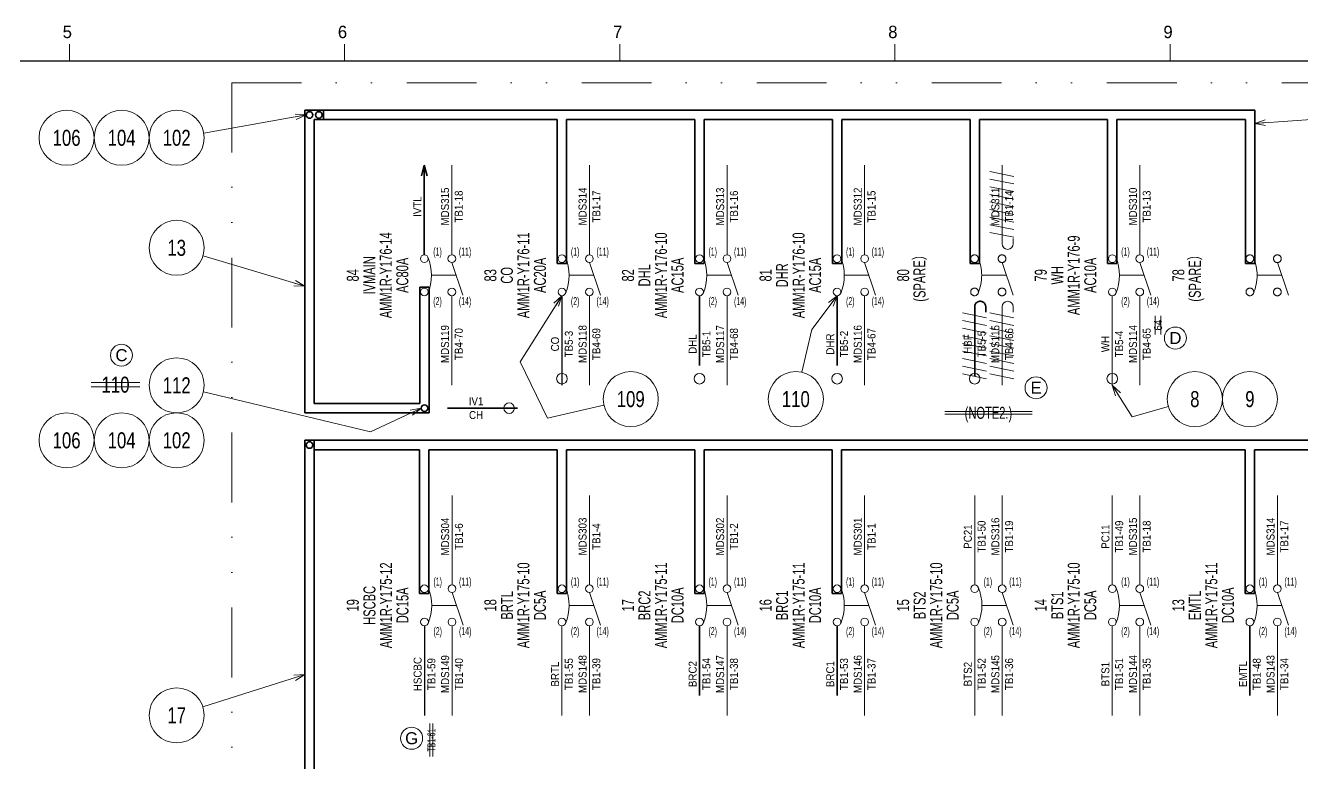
# Model space of a CAD drawing. Header units: millimetres. Extents: x 10 to 832, y 7 to 590.
# Drawn here: x 277.5 to 509.6, y 456.2 to 590.4 of the extents above; entities that cross this region are included whole.
import ezdxf
from ezdxf.enums import TextEntityAlignment as Align

# ---------------------------------------------------------------- set-up
doc = ezdxf.new("R2010")
doc.units = ezdxf.units.MM
for name, pattern in [('DASHDOT', [25.3, 12.7, -6.3, 0, -6.3]), ('DASHED', [19, 12.7, -6.3]), ('DIVIDE', [31.6, 12.7, -6.3, 0, -6.3, 0, -6.3])]:
    doc.linetypes.add(name, pattern=pattern)
for name, color, linetype in [('GR1_02', 7, 'Continuous'), ('GR1_03', 7, 'Continuous'), ('GR1_04', 7, 'Continuous'), ('GR1_05', 7, 'Continuous'), ('GR1_13', 7, 'Continuous'), ('GR1_15', 7, 'Continuous'), ('図面枠B6M', 7, 'Continuous')]:
    doc.layers.add(name, color=color, linetype=linetype)
doc.styles.add('HG丸ｺﾞｼｯｸM-PRO', font='')
doc.styles.get('HG丸ｺﾞｼｯｸM-PRO').set_extended_font_data('HG丸ｺﾞｼｯｸM-PRO')

# ---------------------------------------------------------------- blocks, each defined once
blk = doc.blocks.new('BLKF023')
at = {"layer": '図面枠B6M', "color": 4, "linetype": 'Continuous', "lineweight": 13}
for p, q in [((285.5, 587), (285.5, 584)), ((335.5, 587), (335.5, 584)), ((385.5, 587), (385.5, 584)), ((435.5, 587), (435.5, 584)), ((485.5, 587), (485.5, 584))]:
    blk.add_line(p, q, dxfattribs=at)
at = {"layer": '図面枠B6M', "color": 2, "linetype": 'Continuous', "lineweight": 25}
blk.add_line((35.5, 584), (831.5, 584), dxfattribs=at)
at = {"layer": '図面枠B6M', "color": 4, "linetype": 'Continuous', "lineweight": 13, "style": 'HG丸ｺﾞｼｯｸM-PRO', "width": 1.003994}
for s, p in [('5', (284.29, 587.45)), ('6', (334.29, 587.45)), ('7', (384.29, 587.45)), ('8', (434.29, 587.45)), ('9', (484.29, 587.45))]:
    blk.add_text(s, height=2.25, dxfattribs=at).set_placement(p, align=Align.BOTTOM_LEFT)
blk = doc.blocks.new('BLKF025')
at = {"layer": 'GR1_02', "color": 4, "linetype": 'DIVIDE', "lineweight": 13}
for p, q in [((507, 541.41), (505, 547.32)), ((501.31, 545), (505.82, 545))]:
    blk.add_line(p, q, dxfattribs=at)
for centre in [(500, 548.02), (505, 548.02), (500, 541.98), (505, 541.98)]:
    blk.add_circle(centre, 0.701, dxfattribs=at)
blk.add_arc((492.81, 545), 8.5, 337.237, 22.763, dxfattribs=at)
blk = doc.blocks.new('BLKF026')
at = {"layer": 'GR1_03', "color": 3, "linetype": 'Continuous', "lineweight": 35}
for p, q in [((328.3, 515), (328.3, 389.34)), ((328.3, 515), (330, 515)), ((330, 515), (330, 333.3)), ((321.22, 388.34), (322.22, 389.34)), ((321.22, 388.34), (321.22, 381.66)), ((328.3, 389.34), (322.22, 389.34)), ((321.22, 381.66), (322.22, 380.66)), ((322.22, 380.66), (328.3, 380.66)), ((328.3, 380.66), (328.3, 333.3)), ((328.3, 333.3), (330, 333.3))]:
    blk.add_line(p, q, dxfattribs=at)
for centre, radius in [((329.15, 514.15), 0.6), ((329.15, 454.15), 0.6), ((329.15, 394.15), 0.6), ((324.76, 385), 1.24), ((329.15, 334.15), 0.6)]:
    blk.add_circle(centre, radius, dxfattribs=at)
blk = doc.blocks.new('FXTIP_ARROW_S')
at = {"color": 0, "linetype": 'Continuous', "lineweight": -2}
for q in [(-1, 0), (-0.97, 0.26), (-0.97, -0.26)]:
    blk.add_line((0, 0), q, dxfattribs=at)
blk = doc.blocks.new('BLKF216')
at = {"layer": 'GR1_03', "color": 3, "linetype": 'Continuous', "lineweight": 35}
for p, q in [((328.3, 520), (328.3, 575)), ((328.3, 575), (331.7, 575)), ((330, 521.7), (330, 573.3)), ((349.17, 521.7), (349.17, 542.83)), ((349.17, 542.83), (350.87, 542.83)), ((350.87, 520), (350.87, 542.83)), ((350.87, 520), (328.3, 520)), ((349.17, 521.7), (330, 521.7))]:
    blk.add_line(p, q, dxfattribs=at)
blk = doc.blocks.new('BLKF215')
at = {"layer": 'GR1_03', "color": 3, "linetype": 'Continuous', "lineweight": 35}
for q in [(330, 573.3), (331.7, 575)]:
    blk.add_line((331.7, 573.3), q, dxfattribs=at)
for centre in [(329.15, 574.15), (330.85, 574.15)]:
    blk.add_circle(centre, 0.6, dxfattribs=at)
blk.add_blockref('BLKF216', (0, 0), dxfattribs=at)
blk = doc.blocks.new('BLKF220')
at = {"layer": 'GR1_03', "color": 3, "linetype": 'Continuous', "lineweight": 35}
for p, q in [((800.88, 515), (330, 515)), ((330, 515), (330, 513.3)), ((349.12, 513.3), (330, 513.3)), ((349.12, 513.3), (349.12, 487.17)), ((374.12, 513.3), (350.82, 513.3)), ((350.82, 513.3), (350.82, 487.17)), ((374.12, 513.3), (374.12, 487.17)), ((375.82, 513.3), (375.82, 487.17)), ((399.12, 513.3), (375.82, 513.3)), ((399.12, 487.17), (399.12, 513.3)), ((424.12, 513.3), (400.82, 513.3)), ((400.82, 487.17), (400.82, 513.3)), ((424.12, 513.3), (424.12, 487.17)), ((425.82, 513.3), (425.82, 487.17)), ((499.13, 513.3), (425.82, 513.3)), ((499.13, 513.3), (499.13, 487.17)), ((500.83, 513.3), (500.83, 487.17)), ((524.13, 513.3), (500.83, 513.3)), ((349.12, 487.17), (350.82, 487.17)), ((374.12, 487.17), (375.82, 487.17)), ((399.12, 487.17), (400.82, 487.17)), ((399.18, 487.17), (400.88, 487.17)), ((424.12, 487.17), (425.82, 487.17)), ((499.13, 487.17), (500.83, 487.17))]:
    blk.add_line(p, q, dxfattribs=at)
blk = doc.blocks.new('BLKF229')
at = {"layer": 'GR1_03', "color": 3, "linetype": 'Continuous', "lineweight": 35}
for p, q in [((500.88, 575), (331.7, 575)), ((331.7, 575), (331.7, 573.3)), ((374.15, 573.3), (331.7, 573.3)), ((374.15, 547.17), (374.15, 573.3)), ((399.15, 573.3), (375.85, 573.3)), ((375.85, 547.17), (375.85, 573.3)), ((399.15, 573.3), (399.15, 547.17)), ((400.85, 573.3), (400.85, 547.17)), ((424.15, 573.3), (400.85, 573.3)), ((424.15, 573.3), (424.15, 547.17)), ((425.85, 573.3), (425.85, 547.17)), ((449.15, 573.3), (425.85, 573.3)), ((449.15, 573.3), (449.15, 547.17)), ((450.85, 573.3), (450.85, 547.17)), ((474.15, 573.3), (450.85, 573.3)), ((474.15, 573.3), (474.15, 547.17)), ((499.18, 573.3), (475.85, 573.3)), ((475.85, 573.3), (475.85, 547.17)), ((499.18, 573.3), (499.18, 547.17)), ((500.88, 575), (500.88, 547.17)), ((374.15, 547.17), (375.85, 547.17)), ((374.21, 547.17), (375.91, 547.17)), ((399.15, 547.17), (400.85, 547.17)), ((424.15, 547.17), (425.85, 547.17)), ((449.15, 547.17), (450.85, 547.17)), ((474.15, 547.17), (475.85, 547.17)), ((499.18, 547.17), (500.88, 547.17))]:
    blk.add_line(p, q, dxfattribs=at)
blk = doc.blocks.new('BLKF230')
at = {"layer": 'GR1_02', "color": 4, "linetype": 'Continuous', "lineweight": 13}
blk.add_line((357, 541.41), (355, 547.32), dxfattribs=at)
at = {"layer": 'GR1_02', "color": 4, "linetype": 'DASHDOT', "lineweight": 13}
blk.add_line((351.31, 545), (355.82, 545), dxfattribs=at)
at = {"layer": 'GR1_02', "color": 4, "linetype": 'Continuous', "lineweight": 13}
for centre in [(350, 548.02), (355, 548.02), (350, 541.98), (355, 541.98)]:
    blk.add_circle(centre, 0.701, dxfattribs=at)
blk.add_arc((342.81, 545), 8.5, 337.237, 22.763, dxfattribs=at)
at = {"layer": 'GR1_02', "color": 4, "linetype": 'Continuous', "lineweight": 13, "style": 'HG丸ｺﾞｼｯｸM-PRO'}
for s, width, p in [('(1)', 0.521222, (352.4, 549.32)), ('(11)', 0.521214, (357.4, 549.32)), ('(2)', 0.521222, (352.4, 540.31)), ('(14)', 0.521214, (357.4, 540.31))]:
    blk.add_text(s, height=1.455, dxfattribs=dict(at, width=width)).set_placement(p, align=Align.MIDDLE_CENTER)
blk = doc.blocks.new('BLKF231')
at = {"layer": 'GR1_02', "color": 4, "linetype": 'Continuous', "lineweight": 13}
blk.add_line((382, 541.41), (380, 547.32), dxfattribs=at)
at = {"layer": 'GR1_02', "color": 4, "linetype": 'DASHDOT', "lineweight": 13}
blk.add_line((376.31, 545), (380.82, 545), dxfattribs=at)
at = {"layer": 'GR1_02', "color": 4, "linetype": 'Continuous', "lineweight": 13}
for centre in [(375, 548.02), (380, 548.02), (375, 541.98), (380, 541.98)]:
    blk.add_circle(centre, 0.701, dxfattribs=at)
blk.add_arc((367.81, 545), 8.5, 337.237, 22.763, dxfattribs=at)
at = {"layer": 'GR1_02', "color": 4, "linetype": 'Continuous', "lineweight": 13, "style": 'HG丸ｺﾞｼｯｸM-PRO'}
for s, width, p in [('(1)', 0.521222, (377.4, 549.32)), ('(11)', 0.521214, (382.4, 549.32)), ('(2)', 0.521222, (377.4, 540.31)), ('(14)', 0.521214, (382.4, 540.31))]:
    blk.add_text(s, height=1.455, dxfattribs=dict(at, width=width)).set_placement(p, align=Align.MIDDLE_CENTER)
blk = doc.blocks.new('BLKF232')
at = {"layer": 'GR1_02', "color": 4, "linetype": 'Continuous', "lineweight": 13}
blk.add_line((407, 541.41), (405, 547.32), dxfattribs=at)
at = {"layer": 'GR1_02', "color": 4, "linetype": 'DASHDOT', "lineweight": 13}
blk.add_line((401.31, 545), (405.82, 545), dxfattribs=at)
at = {"layer": 'GR1_02', "color": 4, "linetype": 'Continuous', "lineweight": 13}
for centre in [(400, 548.02), (405, 548.02), (400, 541.98), (405, 541.98)]:
    blk.add_circle(centre, 0.701, dxfattribs=at)
blk.add_arc((392.81, 545), 8.5, 337.237, 22.763, dxfattribs=at)
at = {"layer": 'GR1_02', "color": 4, "linetype": 'Continuous', "lineweight": 13, "style": 'HG丸ｺﾞｼｯｸM-PRO'}
for s, width, p in [('(1)', 0.521222, (402.4, 549.32)), ('(11)', 0.521214, (407.4, 549.32)), ('(2)', 0.521222, (402.4, 540.31)), ('(14)', 0.521214, (407.4, 540.31))]:
    blk.add_text(s, height=1.455, dxfattribs=dict(at, width=width)).set_placement(p, align=Align.MIDDLE_CENTER)
blk = doc.blocks.new('BLKF233')
at = {"layer": 'GR1_02', "color": 4, "linetype": 'Continuous', "lineweight": 13}
blk.add_line((432, 541.41), (430, 547.32), dxfattribs=at)
at = {"layer": 'GR1_02', "color": 4, "linetype": 'DASHDOT', "lineweight": 13}
blk.add_line((426.31, 545), (430.82, 545), dxfattribs=at)
at = {"layer": 'GR1_02', "color": 4, "linetype": 'Continuous', "lineweight": 13}
for centre in [(425, 548.02), (430, 548.02), (425, 541.98), (430, 541.98)]:
    blk.add_circle(centre, 0.701, dxfattribs=at)
blk.add_arc((417.81, 545), 8.5, 337.237, 22.763, dxfattribs=at)
at = {"layer": 'GR1_02', "color": 4, "linetype": 'Continuous', "lineweight": 13, "style": 'HG丸ｺﾞｼｯｸM-PRO'}
for s, width, p in [('(1)', 0.521222, (427.4, 549.32)), ('(11)', 0.521214, (432.4, 549.32)), ('(2)', 0.521222, (427.4, 540.31)), ('(14)', 0.521214, (432.4, 540.31))]:
    blk.add_text(s, height=1.455, dxfattribs=dict(at, width=width)).set_placement(p, align=Align.MIDDLE_CENTER)
blk = doc.blocks.new('BLKF234')
at = {"layer": 'GR1_02', "color": 4, "linetype": 'Continuous', "lineweight": 13}
blk.add_line((482, 541.41), (480, 547.32), dxfattribs=at)
at = {"layer": 'GR1_02', "color": 4, "linetype": 'DASHDOT', "lineweight": 13}
blk.add_line((476.31, 545), (480.82, 545), dxfattribs=at)
at = {"layer": 'GR1_02', "color": 4, "linetype": 'Continuous', "lineweight": 13}
for centre in [(475, 548.02), (480, 548.02), (475, 541.98), (480, 541.98)]:
    blk.add_circle(centre, 0.701, dxfattribs=at)
blk.add_arc((467.81, 545), 8.5, 337.237, 22.763, dxfattribs=at)
at = {"layer": 'GR1_02', "color": 4, "linetype": 'Continuous', "lineweight": 13, "style": 'HG丸ｺﾞｼｯｸM-PRO'}
for s, width, p in [('(1)', 0.521222, (477.4, 549.32)), ('(11)', 0.521214, (482.4, 549.32)), ('(2)', 0.521222, (477.4, 540.31)), ('(14)', 0.521214, (482.4, 540.31))]:
    blk.add_text(s, height=1.455, dxfattribs=dict(at, width=width)).set_placement(p, align=Align.MIDDLE_CENTER)
blk = doc.blocks.new('BLKF247')
at = {"layer": 'GR1_02', "color": 4, "linetype": 'Continuous', "lineweight": 13}
blk.add_line((507, 481.41), (505, 487.32), dxfattribs=at)
at = {"layer": 'GR1_02', "color": 4, "linetype": 'DASHDOT', "lineweight": 13}
blk.add_line((501.31, 485), (505.82, 485), dxfattribs=at)
at = {"layer": 'GR1_02', "color": 4, "linetype": 'Continuous', "lineweight": 13}
for centre in [(500, 488.02), (505, 488.02), (500, 481.98), (505, 481.98)]:
    blk.add_circle(centre, 0.701, dxfattribs=at)
blk.add_arc((492.81, 485), 8.5, 337.237, 22.763, dxfattribs=at)
at = {"layer": 'GR1_02', "color": 4, "linetype": 'Continuous', "lineweight": 13, "style": 'HG丸ｺﾞｼｯｸM-PRO'}
for s, width, p in [('(1)', 0.521222, (502.4, 489.32)), ('(11)', 0.521214, (507.4, 489.32)), ('(2)', 0.521222, (502.4, 480.31)), ('(14)', 0.521214, (507.4, 480.31))]:
    blk.add_text(s, height=1.455, dxfattribs=dict(at, width=width)).set_placement(p, align=Align.MIDDLE_CENTER)
blk = doc.blocks.new('BLKF248')
at = {"layer": 'GR1_02', "color": 4, "linetype": 'Continuous', "lineweight": 13}
blk.add_line((482, 481.41), (480, 487.32), dxfattribs=at)
at = {"layer": 'GR1_02', "color": 4, "linetype": 'DASHDOT', "lineweight": 13}
blk.add_line((476.31, 485), (480.82, 485), dxfattribs=at)
at = {"layer": 'GR1_02', "color": 4, "linetype": 'Continuous', "lineweight": 13}
for centre in [(475, 488.02), (480, 488.02), (475, 481.98), (480, 481.98)]:
    blk.add_circle(centre, 0.701, dxfattribs=at)
blk.add_arc((467.81, 485), 8.5, 337.237, 22.763, dxfattribs=at)
at = {"layer": 'GR1_02', "color": 4, "linetype": 'Continuous', "lineweight": 13, "style": 'HG丸ｺﾞｼｯｸM-PRO'}
for s, width, p in [('(1)', 0.521222, (477.4, 489.32)), ('(11)', 0.521214, (482.4, 489.32)), ('(2)', 0.521222, (477.4, 480.31)), ('(14)', 0.521214, (482.4, 480.31))]:
    blk.add_text(s, height=1.455, dxfattribs=dict(at, width=width)).set_placement(p, align=Align.MIDDLE_CENTER)
blk = doc.blocks.new('BLKF249')
at = {"layer": 'GR1_02', "color": 4, "linetype": 'Continuous', "lineweight": 13}
blk.add_line((457, 481.41), (455, 487.32), dxfattribs=at)
at = {"layer": 'GR1_02', "color": 4, "linetype": 'DASHDOT', "lineweight": 13}
blk.add_line((451.31, 485), (455.82, 485), dxfattribs=at)
at = {"layer": 'GR1_02', "color": 4, "linetype": 'Continuous', "lineweight": 13}
for centre in [(450, 488.02), (455, 488.02), (450, 481.98), (455, 481.98)]:
    blk.add_circle(centre, 0.701, dxfattribs=at)
blk.add_arc((442.81, 485), 8.5, 337.237, 22.763, dxfattribs=at)
at = {"layer": 'GR1_02', "color": 4, "linetype": 'Continuous', "lineweight": 13, "style": 'HG丸ｺﾞｼｯｸM-PRO'}
for s, width, p in [('(1)', 0.521222, (452.4, 489.32)), ('(11)', 0.521214, (457.4, 489.32)), ('(2)', 0.521222, (452.4, 480.31)), ('(14)', 0.521214, (457.4, 480.31))]:
    blk.add_text(s, height=1.455, dxfattribs=dict(at, width=width)).set_placement(p, align=Align.MIDDLE_CENTER)
blk = doc.blocks.new('BLKF250')
at = {"layer": 'GR1_02', "color": 4, "linetype": 'Continuous', "lineweight": 13}
blk.add_line((432, 481.41), (430, 487.32), dxfattribs=at)
at = {"layer": 'GR1_02', "color": 4, "linetype": 'DASHDOT', "lineweight": 13}
blk.add_line((426.31, 485), (430.82, 485), dxfattribs=at)
at = {"layer": 'GR1_02', "color": 4, "linetype": 'Continuous', "lineweight": 13}
for centre in [(425, 488.02), (430, 488.02), (425, 481.98), (430, 481.98)]:
    blk.add_circle(centre, 0.701, dxfattribs=at)
blk.add_arc((417.81, 485), 8.5, 337.237, 22.763, dxfattribs=at)
at = {"layer": 'GR1_02', "color": 4, "linetype": 'Continuous', "lineweight": 13, "style": 'HG丸ｺﾞｼｯｸM-PRO'}
for s, width, p in [('(1)', 0.521222, (427.4, 489.32)), ('(11)', 0.521214, (432.4, 489.32)), ('(2)', 0.521222, (427.4, 480.31)), ('(14)', 0.521214, (432.4, 480.31))]:
    blk.add_text(s, height=1.455, dxfattribs=dict(at, width=width)).set_placement(p, align=Align.MIDDLE_CENTER)
blk = doc.blocks.new('BLKF251')
at = {"layer": 'GR1_02', "color": 4, "linetype": 'Continuous', "lineweight": 13}
blk.add_line((407, 481.41), (405, 487.32), dxfattribs=at)
at = {"layer": 'GR1_02', "color": 4, "linetype": 'DASHDOT', "lineweight": 13}
blk.add_line((401.31, 485), (405.82, 485), dxfattribs=at)
at = {"layer": 'GR1_02', "color": 4, "linetype": 'Continuous', "lineweight": 13}
for centre in [(400, 488.02), (405, 488.02), (400, 481.98), (405, 481.98)]:
    blk.add_circle(centre, 0.701, dxfattribs=at)
blk.add_arc((392.81, 485), 8.5, 337.237, 22.763, dxfattribs=at)
at = {"layer": 'GR1_02', "color": 4, "linetype": 'Continuous', "lineweight": 13, "style": 'HG丸ｺﾞｼｯｸM-PRO'}
for s, width, p in [('(1)', 0.521222, (402.4, 489.32)), ('(11)', 0.521214, (407.4, 489.32)), ('(2)', 0.521222, (402.4, 480.31)), ('(14)', 0.521214, (407.4, 480.31))]:
    blk.add_text(s, height=1.455, dxfattribs=dict(at, width=width)).set_placement(p, align=Align.MIDDLE_CENTER)
blk = doc.blocks.new('BLKF252')
at = {"layer": 'GR1_02', "color": 4, "linetype": 'Continuous', "lineweight": 13}
blk.add_line((382, 481.41), (380, 487.32), dxfattribs=at)
at = {"layer": 'GR1_02', "color": 4, "linetype": 'DASHDOT', "lineweight": 13}
blk.add_line((376.31, 485), (380.82, 485), dxfattribs=at)
at = {"layer": 'GR1_02', "color": 4, "linetype": 'Continuous', "lineweight": 13}
for centre in [(375, 488.02), (380, 488.02), (375, 481.98), (380, 481.98)]:
    blk.add_circle(centre, 0.701, dxfattribs=at)
blk.add_arc((367.81, 485), 8.5, 337.237, 22.763, dxfattribs=at)
at = {"layer": 'GR1_02', "color": 4, "linetype": 'Continuous', "lineweight": 13, "style": 'HG丸ｺﾞｼｯｸM-PRO'}
for s, width, p in [('(1)', 0.521222, (377.4, 489.32)), ('(11)', 0.521214, (382.4, 489.32)), ('(2)', 0.521222, (377.4, 480.31)), ('(14)', 0.521214, (382.4, 480.31))]:
    blk.add_text(s, height=1.455, dxfattribs=dict(at, width=width)).set_placement(p, align=Align.MIDDLE_CENTER)
blk = doc.blocks.new('BLKF298')
at = {"layer": 'GR1_02', "color": 4, "linetype": 'Continuous', "lineweight": 13}
blk.add_line((357.03, 481.41), (355.03, 487.32), dxfattribs=at)
at = {"layer": 'GR1_02', "color": 4, "linetype": 'DASHDOT', "lineweight": 13}
blk.add_line((351.34, 485), (355.85, 485), dxfattribs=at)
at = {"layer": 'GR1_02', "color": 4, "linetype": 'Continuous', "lineweight": 13}
for centre in [(350.03, 488.02), (355.03, 488.02), (350.03, 481.98), (355.03, 481.98)]:
    blk.add_circle(centre, 0.701, dxfattribs=at)
blk.add_arc((342.84, 485), 8.5, 337.237, 22.763, dxfattribs=at)
at = {"layer": 'GR1_02', "color": 4, "linetype": 'Continuous', "lineweight": 13, "style": 'HG丸ｺﾞｼｯｸM-PRO'}
for s, width, p in [('(1)', 0.521222, (352.43, 489.32)), ('(11)', 0.521214, (357.43, 489.32)), ('(2)', 0.521222, (352.43, 480.31)), ('(14)', 0.521214, (357.43, 480.31))]:
    blk.add_text(s, height=1.455, dxfattribs=dict(at, width=width)).set_placement(p, align=Align.MIDDLE_CENTER)
blk = doc.blocks.new('BLKF302')
at = {"layer": 'GR1_02', "color": 4, "linetype": 'DIVIDE', "lineweight": 13}
for p, q in [((456.97, 541.41), (454.97, 547.32)), ((451.27, 545), (455.78, 545))]:
    blk.add_line(p, q, dxfattribs=at)
for centre in [(449.97, 548.02), (454.97, 548.02), (449.97, 541.98), (454.97, 541.98)]:
    blk.add_circle(centre, 0.701, dxfattribs=at)
blk.add_arc((442.77, 545), 8.5, 337.237, 22.763, dxfattribs=at)
blk = doc.blocks.new('BLKF355')
at = {"layer": 'GR1_13', "color": 4, "linetype": 'DIVIDE', "lineweight": 13}
for q in [(525, 580), (315, 278)]:
    blk.add_line((315, 580), q, dxfattribs=at)
blk = doc.blocks.new('BLKF361')
at = {"layer": 'GR1_05', "color": 4, "linetype": 'Continuous', "lineweight": 13}
blk.add_circle((294.97, 530.48), 2, dxfattribs=at)
at = {"layer": 'GR1_05', "color": 4, "linetype": 'Continuous', "lineweight": 13, "style": 'HG丸ｺﾞｼｯｸM-PRO', "width": 1.042931}
blk.add_text('C', height=2.18, dxfattribs=at).set_placement((294.97, 530.48), align=Align.MIDDLE_CENTER)
blk = doc.blocks.new('BLKF388')
at = {"layer": 'GR1_05', "color": 4, "linetype": 'Continuous', "lineweight": 13}
for p, q in [((457.12, 562.99), (452.78, 563.87)), ((457.12, 561.61), (452.78, 562.49)), ((457.12, 560.22), (452.78, 561.11)), ((457.12, 558.84), (452.78, 559.72)), ((457.12, 557.45), (452.78, 558.34)), ((457.12, 556.07), (452.78, 556.95)), ((457.12, 554.69), (452.78, 555.57)), ((457.12, 553.3), (452.78, 554.19)), ((457.12, 551.92), (452.78, 552.8))]:
    blk.add_line(p, q, dxfattribs=at)
blk = doc.blocks.new('BLKF389')
at = {"layer": 'GR1_05', "color": 4, "linetype": 'Continuous', "lineweight": 13}
for p, q in [((457.12, 537.27), (452.78, 538.15)), ((457.12, 535.89), (452.78, 536.77)), ((457.12, 534.5), (452.78, 535.39)), ((457.12, 533.12), (452.78, 534)), ((457.12, 531.74), (452.78, 532.62)), ((457.12, 530.35), (452.78, 531.23)), ((457.12, 528.97), (452.78, 529.85)), ((457.12, 527.58), (452.78, 528.47)), ((457.12, 526.2), (452.78, 527.08))]:
    blk.add_line(p, q, dxfattribs=at)
blk = doc.blocks.new('BLKF390')
at = {"layer": 'GR1_05', "color": 4, "linetype": 'Continuous', "lineweight": 13}
for p, q in [((452.12, 537.27), (447.78, 538.15)), ((452.12, 535.89), (447.78, 536.77)), ((452.12, 534.5), (447.78, 535.39)), ((452.12, 533.12), (447.78, 534)), ((452.12, 531.74), (447.78, 532.62)), ((452.12, 530.35), (447.78, 531.23)), ((452.12, 528.97), (447.78, 529.85)), ((452.12, 527.58), (447.78, 528.47)), ((452.12, 526.2), (447.78, 527.08))]:
    blk.add_line(p, q, dxfattribs=at)
blk = doc.blocks.new('BLKF391')
at = {"layer": 'GR1_05', "color": 4, "linetype": 'Continuous', "lineweight": 13}
blk.add_circle((461.15, 524.55), 2, dxfattribs=at)
at = {"layer": 'GR1_05', "color": 4, "linetype": 'Continuous', "lineweight": 13, "style": 'HG丸ｺﾞｼｯｸM-PRO', "width": 1.04259}
blk.add_text('E', height=2.18, dxfattribs=at).set_placement((461.15, 524.55), align=Align.MIDDLE_CENTER)
blk = doc.blocks.new('BLKF410')
at = {"layer": 'GR1_05', "color": 4, "linetype": 'Continuous', "lineweight": 13}
blk.add_circle((486.47, 533.6), 2, dxfattribs=at)
at = {"layer": 'GR1_05', "color": 4, "linetype": 'Continuous', "lineweight": 13, "style": 'HG丸ｺﾞｼｯｸM-PRO', "width": 1.042833}
blk.add_text('D', height=2.18, dxfattribs=at).set_placement((486.47, 533.6), align=Align.MIDDLE_CENTER)
blk = doc.blocks.new('BLKF426')
at = {"layer": 'GR1_05', "color": 4, "linetype": 'Continuous', "lineweight": 13}
blk.add_circle((347.69, 460.84), 2, dxfattribs=at)
at = {"layer": 'GR1_05', "color": 4, "linetype": 'Continuous', "lineweight": 13, "style": 'HG丸ｺﾞｼｯｸM-PRO', "width": 1.042883}
blk.add_text('G', height=2.18, dxfattribs=at).set_placement((347.69, 460.84), align=Align.MIDDLE_CENTER)

msp = doc.modelspace()

# ---------------------------------------------------------------- linework, layer by layer
at = {"layer": 'GR1_03', "color": 3, "linetype": 'Continuous', "lineweight": 35}
msp.add_line((350, 565), (350, 548.72), dxfattribs=at)
at = {"layer": 'GR1_03', "color": 4, "linetype": 'Continuous', "lineweight": 13}
for p, q in [((355, 565), (355, 548.72)), ((380, 565), (380, 548.72)), ((405, 565), (405, 548.72)), ((430, 565), (430, 548.72)), ((480, 565), (480, 548.72)), ((355, 541.28), (355, 525)), ((380, 541.28), (380, 525)), ((405, 541.28), (405, 525)), ((430, 541.28), (430, 525)), ((475, 541.28), (475, 525)), ((480, 541.28), (480, 525)), ((355.03, 505), (355.03, 488.72)), ((380, 505), (380, 488.72)), ((405, 505), (405, 488.72)), ((430, 505), (430, 488.72)), ((450, 505), (450, 488.72)), ((455, 505), (455, 488.72)), ((475, 505), (475, 488.72)), ((480, 505), (480, 488.72)), ((505, 505), (505, 488.72)), ((355.03, 481.28), (355.03, 465)), ((375, 481.28), (375, 465)), ((380, 481.28), (380, 465)), ((405, 481.28), (405, 465)), ((430, 481.28), (430, 465)), ((450, 481.28), (450, 465)), ((455, 481.28), (455, 465)), ((475, 481.28), (475, 465)), ((480, 481.28), (480, 465)), ((505, 481.28), (505, 465))]:
    msp.add_line(p, q, dxfattribs=at)
at = {"layer": 'GR1_03', "color": 2, "linetype": 'Continuous', "lineweight": 25}
for p, q in [((375, 541.28), (375, 525)), ((350.03, 481.28), (350.03, 465))]:
    msp.add_line(p, q, dxfattribs=at)
at = {"layer": 'GR1_03', "color": 3, "linetype": 'DASHED', "lineweight": 35}
for p, q in [((400, 541.28), (400, 525)), ((425, 541.28), (425, 525)), ((366.9, 520.85), (350.62, 520.85)), ((400, 481.28), (400, 465)), ((425, 481.28), (425, 465)), ((500, 481.28), (500, 465))]:
    msp.add_line(p, q, dxfattribs=at)
at = {"layer": 'GR1_03', "color": 4, "linetype": 'Continuous', "lineweight": 13}
for centre in [(375, 526.2), (400, 526.2), (425, 526.2), (475, 526.2), (365.4, 520.85)]:
    msp.add_circle(centre, 0.963, dxfattribs=at)
at = {"layer": 'GR1_03', "color": 3, "linetype": 'Continuous', "lineweight": 35}
msp.add_circle((350.02, 520.85), 0.6, dxfattribs=at)
at = {"layer": 'GR1_05', "color": 4, "linetype": 'Continuous', "lineweight": 13}
for p, q in [((455, 565), (455, 550.72)), ((457, 550.72), (457, 551.72)), ((455, 539.28), (455, 525)), ((457, 539.28), (457, 538.28)), ((482.82, 534.22), (482.82, 537.66)), ((483.82, 534.22), (483.82, 537.66)), ((289.45, 525.52), (298.33, 525.52)), ((289.45, 524.72), (298.33, 524.72)), ((444.58, 520.25), (460.42, 520.25)), ((444.58, 519.75), (460.42, 519.75)), ((351.03, 457.5), (351.03, 463.5)), ((351.53, 457.5), (351.53, 463.5))]:
    msp.add_line(p, q, dxfattribs=at)
at = {"layer": 'GR1_05', "color": 3, "linetype": 'DASHED', "lineweight": 35}
for p, q in [((450, 539.28), (450, 525)), ((452, 539.28), (452, 538.28))]:
    msp.add_line(p, q, dxfattribs=at)
at = {"layer": 'GR1_05', "color": 4, "linetype": 'Continuous', "lineweight": 13}
msp.add_circle((450, 526.2), 0.963, dxfattribs=at)
for centre, start, end in [((456, 550.72), 180, 0), ((456, 539.28), 0, 180)]:
    msp.add_arc(centre, 1, start, end, dxfattribs=at)
at = {"layer": 'GR1_05', "color": 3, "linetype": 'DASHED', "lineweight": 35}
msp.add_arc((451, 539.28), 1, 0, 180, dxfattribs=at)
at = {"layer": 'GR1_15', "color": 4, "linetype": 'Continuous', "lineweight": 13}
for p, q in [((328.55, 574.15), (309.92, 570.87)), ((500.88, 572.62), (530.01, 574.65)), ((328.3, 543), (309.79, 548.56)), ((375, 541.28), (367.43, 529.3)), ((425, 541.28), (420.41, 535.14)), ((420.41, 535.14), (418.62, 527.37)), ((367.43, 529.3), (372.41, 519.04)), ((475, 525), (478.63, 519.3)), ((340.22, 516.57), (309.86, 523.84)), ((349.42, 520.85), (340.22, 516.57)), ((372.41, 519.04), (382.63, 521.38)), ((478.63, 519.3), (485.19, 521.15)), ((328.3, 472.42), (309.76, 466.52))]:
    msp.add_line(p, q, dxfattribs=at)
for centre in [(285, 570), (295, 570), (305, 570), (305, 550), (305, 525), (387.5, 522.5), (417.5, 522.5), (490, 522.5), (500, 522.5), (285, 515), (295, 515), (305, 515), (305, 465)]:
    msp.add_circle(centre, 5, dxfattribs=at)

# ---------------------------------------------------------------- block references
at = {"layer": 'GR1_02', "color": 4, "linetype": 'Continuous', "lineweight": 13}
for name in ['BLKF230', 'BLKF231', 'BLKF232', 'BLKF233', 'BLKF234', 'BLKF298', 'BLKF252', 'BLKF251', 'BLKF250', 'BLKF249', 'BLKF248', 'BLKF247']:
    msp.add_blockref(name, (0, 0), dxfattribs=at)
at = {"layer": 'GR1_02', "color": 4, "linetype": 'DIVIDE', "lineweight": 13}
for name in ['BLKF302', 'BLKF025']:
    msp.add_blockref(name, (0, 0), dxfattribs=at)
at = {"layer": 'GR1_03', "color": 3, "linetype": 'Continuous', "lineweight": 35}
for name in ['BLKF215', 'BLKF229', 'BLKF026', 'BLKF220']:
    msp.add_blockref(name, (0, 0), dxfattribs=at)
at = {"layer": 'GR1_03', "color": 3, "linetype": 'Continuous', "lineweight": 35, "xscale": 2, "yscale": 2, "rotation": 90}
msp.add_blockref('FXTIP_ARROW_S', (350, 565), dxfattribs=at)
at = {"layer": 'GR1_05', "color": 4, "linetype": 'Continuous', "lineweight": 13}
for name in ['BLKF388', 'BLKF390', 'BLKF389', 'BLKF410', 'BLKF361', 'BLKF391', 'BLKF426']:
    msp.add_blockref(name, (0, 0), dxfattribs=at)
at = {"layer": 'GR1_13', "color": 4, "linetype": 'DIVIDE', "lineweight": 13}
msp.add_blockref('BLKF355', (0, 0), dxfattribs=at)
at = {"layer": 'GR1_15', "color": 4, "linetype": 'Continuous', "lineweight": 13, "xscale": 2, "yscale": 2}
for p, rotation in [((328.55, 574.15), 9.9941000101662), ((500.88, 572.62), 183.9959480852257), ((328.3, 543), 343.2890305315969), ((375, 541.28), 57.70976899040941), ((425, 541.28), 53.21965058504986), ((475, 525), 122.4603245464836), ((349.42, 520.85), 24.96991239723911), ((328.3, 472.42), 17.66160430175054)]:
    msp.add_blockref('FXTIP_ARROW_S', p, dxfattribs=dict(at, rotation=rotation))
at = {"layer": '図面枠B6M', "color": 4, "linetype": 'Continuous', "lineweight": 13}
msp.add_blockref('BLKF023', (0, 0), dxfattribs=at)

# ---------------------------------------------------------------- texts
at = {"layer": 'GR1_02', "color": 4, "linetype": 'Continuous', "lineweight": 13, "style": 'HG丸ｺﾞｼｯｸM-PRO'}
for s, height, width, p in [('AMM1R-Y176-14', 2.1818, 0.692153, (343, 545)), ('AMM1R-Y176-11', 2.1818, 0.692153, (368, 545)), ('AMM1R-Y176-10', 2.1818, 0.692153, (393, 545)), ('AMM1R-Y176-10', 2.1818, 0.692153, (418, 545)), ('AMM1R-Y176-9', 2.1818, 0.692227, (468, 545)), ('IVMAIN', 2.182, 0.693079, (340, 545)), ('AC80A', 2.182, 0.692539, (346, 545)), ('AC20A', 2.182, 0.692539, (371, 545)), ('AC15A', 2.182, 0.692539, (396, 545)), ('AC15A', 2.182, 0.692539, (421, 545)), ('(SPARE）', 2.182, 0.691922, (439.97, 545)), ('AC10A', 2.182, 0.692539, (471, 545)), ('(SPARE）', 2.182, 0.691922, (490, 545)), ('84', 2.182, 0.691275, (337, 545)), ('83', 2.182, 0.691275, (362, 545)), ('CO', 2.182, 0.692476, (365, 545)), ('82', 2.182, 0.691275, (387, 545)), ('DHL', 2.182, 0.692697, (390, 545)), ('81', 2.182, 0.691275, (412, 545)), ('DHR', 2.182, 0.692598, (415, 545)), ('80', 2.182, 0.691275, (437, 545)), ('79', 2.182, 0.691275, (462, 545)), ('WH', 2.182, 0.691058, (465, 545)), ('78', 2.182, 0.691275, (487, 545)), ('AMM1R-Y175-12', 2.1818, 0.692153, (343.03, 485)), ('AMM1R-Y175-10', 2.1818, 0.692153, (368, 485)), ('AMM1R-Y175-11', 2.1818, 0.692153, (393, 485)), ('AMM1R-Y175-11', 2.1818, 0.692153, (418, 485)), ('AMM1R-Y175-10', 2.1818, 0.692153, (443, 485)), ('AMM1R-Y175-10', 2.1818, 0.692153, (468, 485)), ('AMM1R-Y175-11', 2.1818, 0.692153, (493, 485)), ('HSCBC', 2.182, 0.692976, (340.03, 485)), ('DC15A', 2.182, 0.692605, (346.03, 485)), ('BRTL', 2.182, 0.694146, (365, 485)), ('DC5A', 2.182, 0.692919, (371, 485)), ('BRC2', 2.182, 0.693219, (390, 485)), ('DC10A', 2.182, 0.692605, (396, 485)), ('BRC1', 2.182, 0.693219, (415, 485)), ('DC10A', 2.182, 0.692605, (421, 485)), ('BTS2', 2.182, 0.693223, (440, 485)), ('DC5A', 2.182, 0.692919, (446, 485)), ('BTS1', 2.182, 0.693223, (465, 485)), ('DC5A', 2.182, 0.692919, (471, 485)), ('EMTL', 2.182, 0.693307, (490, 485)), ('DC10A', 2.182, 0.692605, (496, 485)), ('19', 2.182, 0.691275, (337, 485)), ('18', 2.182, 0.691275, (362, 485)), ('17', 2.182, 0.691275, (387, 485)), ('16', 2.182, 0.691275, (412, 485)), ('15', 2.182, 0.691275, (437, 485)), ('14', 2.182, 0.691275, (462, 485)), ('13', 2.182, 0.691275, (487, 485))]:
    msp.add_text(s, height=height, rotation=90, dxfattribs=dict(at, width=width)).set_placement(p, align=Align.MIDDLE_CENTER)
at = {"layer": 'GR1_04', "color": 3, "linetype": 'Continuous', "lineweight": 35, "style": 'HG丸ｺﾞｼｯｸM-PRO'}
for s, width, p in [('IVTL', 0.913832, (348.75, 557.5)), ('MDS315', 0.911744, (353.75, 557.5)), ('TB1-18', 0.911652, (356.25, 557.5)), ('MDS314', 0.911744, (378.75, 557.5)), ('TB1-17', 0.911652, (381.25, 557.5)), ('MDS313', 0.911744, (403.75, 557.5)), ('TB1-16', 0.911652, (406.25, 557.5)), ('MDS312', 0.911744, (428.75, 557.5)), ('TB1-15', 0.911652, (431.25, 557.5)), ('MDS310', 0.911744, (478.75, 557.5)), ('TB1-13', 0.911652, (481.25, 557.5)), ('MDS119', 0.911744, (353.75, 532.5)), ('TB4-70', 0.911652, (356.25, 532.5)), ('CO', 0.91155, (373.75, 532.5)), ('TB5-3', 0.911851, (376.25, 532.5)), ('MDS118', 0.911744, (378.75, 532.5)), ('TB4-69', 0.911652, (381.25, 532.5)), ('DHL', 0.911632, (398.75, 532.5)), ('TB5-1', 0.911851, (401.25, 532.5)), ('MDS117', 0.911744, (403.75, 532.5)), ('TB4-68', 0.911652, (406.25, 532.5)), ('DHR', 0.912497, (423.75, 532.5)), ('TB5-2', 0.911851, (426.25, 532.5)), ('MDS116', 0.911744, (428.75, 532.5)), ('TB4-67', 0.911652, (431.25, 532.5)), ('WH', 0.912288, (473.75, 532.5)), ('TB5-4', 0.911851, (476.25, 532.5)), ('MDS114', 0.911744, (478.75, 532.5)), ('TB4-65', 0.911652, (481.25, 532.5)), ('MDS304', 0.911744, (353.78, 497.5)), ('TB1-6', 0.911851, (356.28, 497.5)), ('MDS303', 0.911744, (378.75, 497.5)), ('TB1-4', 0.911851, (381.25, 497.5)), ('MDS302', 0.911744, (403.75, 497.5)), ('TB1-2', 0.911851, (406.25, 497.5)), ('MDS301', 0.911744, (428.75, 497.5)), ('TB1-1', 0.911851, (431.25, 497.5)), ('PC21', 0.910935, (448.75, 497.5)), ('TB1-50', 0.911652, (451.25, 497.5)), ('MDS316', 0.911744, (453.75, 497.5)), ('TB1-19', 0.911652, (456.25, 497.5)), ('PC11', 0.910935, (473.75, 497.5)), ('TB1-49', 0.911652, (476.25, 497.5)), ('MDS315', 0.911744, (478.75, 497.5)), ('TB1-18', 0.911652, (481.25, 497.5)), ('MDS314', 0.911744, (503.75, 497.5)), ('TB1-17', 0.911652, (506.25, 497.5)), ('MDS149', 0.911744, (353.78, 472.5)), ('MDS148', 0.911744, (378.75, 472.5)), ('MDS147', 0.911744, (403.75, 472.5)), ('MDS146', 0.911744, (428.75, 472.5)), ('MDS145', 0.911744, (453.75, 472.5)), ('MDS144', 0.911744, (478.75, 472.5)), ('MDS143', 0.911744, (503.75, 472.5)), ('HSCBC', 0.912312, (348.78, 472.5)), ('TB1-59', 0.911652, (351.28, 472.5)), ('TB1-40', 0.911652, (356.28, 472.5)), ('BRTL', 0.9132, (373.75, 472.5)), ('TB1-55', 0.911652, (376.25, 472.5)), ('TB1-39', 0.911652, (381.25, 472.5)), ('BRC2', 0.912558, (398.75, 472.5)), ('TB1-54', 0.911652, (401.25, 472.5)), ('TB1-38', 0.911652, (406.25, 472.5)), ('BRC1', 0.912558, (423.75, 472.5)), ('TB1-53', 0.911652, (426.25, 472.5)), ('TB1-37', 0.911652, (431.25, 472.5)), ('BTS2', 0.912282, (448.75, 472.5)), ('TB1-52', 0.911652, (451.25, 472.5)), ('TB1-36', 0.911652, (456.25, 472.5)), ('BTS1', 0.912282, (473.75, 472.5)), ('TB1-51', 0.911652, (476.25, 472.5)), ('TB1-35', 0.911652, (481.25, 472.5)), ('EMTL', 0.913535, (498.75, 472.5)), ('TB1-48', 0.911652, (501.25, 472.5)), ('TB1-34', 0.911652, (506.25, 472.5))]:
    msp.add_text(s, height=1.455, rotation=90, dxfattribs=dict(at, width=width)).set_placement(p, align=Align.MIDDLE_CENTER)
for s, width, p in [('IV1', 0.913247, (359.4, 522.1)), ('CH', 0.912217, (359.4, 519.6))]:
    msp.add_text(s, height=1.455, dxfattribs=dict(at, width=width)).set_placement(p, align=Align.MIDDLE_CENTER)
at = {"layer": 'GR1_05', "color": 3, "linetype": 'Continuous', "lineweight": 35, "style": 'HG丸ｺﾞｼｯｸM-PRO'}
for s, height, rotation, width, p in [('MDS311', 1.455, 90, 0.911744, (453.75, 557.5)), ('TB1-14', 1.455, 90, 0.911652, (456.25, 557.5)), ('64', 1.455, 90, 0.910727, (483.32, 535.94)), ('HBF', 1.455, 90, 0.91228, (448.75, 532.5)), ('TB5-5', 1.455, 90, 0.911851, (451.25, 532.5)), ('MDS115', 1.455, 90, 0.911744, (453.75, 532.5)), ('TB4-66', 1.455, 90, 0.911652, (456.25, 532.5)), ('110', 2.909, 0, 0.784542, (293.89, 525.12)), ('TB1-61', 1.455, 90, 0.521221, (351.28, 460.5))]:
    msp.add_text(s, height=height, rotation=rotation, dxfattribs=dict(at, width=width)).set_placement(p, align=Align.MIDDLE_CENTER)
at = {"layer": 'GR1_05', "color": 3, "linetype": 'Continuous', "lineweight": 35, "style": 'HG丸ｺﾞｼｯｸM-PRO', "width": 0.691797}
msp.add_text('(NOTE2.)', height=2.182, dxfattribs=at).set_placement((452.5, 520), align=Align.MIDDLE_CENTER)
at = {"layer": 'GR1_15', "color": 3, "linetype": 'Continuous', "lineweight": 35, "style": 'HG丸ｺﾞｼｯｸM-PRO', "width": 0.784542}
for s, height, p in [('106', 2.909, (285, 570)), ('104', 2.909, (295, 570)), ('102', 2.909, (305, 570)), ('13', 2.909, (305, 550)), ('112', 2.909, (305, 525)), ('109', 2.909, (387.5, 522.5)), ('110', 2.909, (417.5, 522.5)), ('8', 2.91, (490, 522.5)), ('9', 2.91, (500, 522.5)), ('106', 2.909, (285, 515)), ('104', 2.909, (295, 515)), ('102', 2.909, (305, 515)), ('17', 2.909, (305, 465))]:
    msp.add_text(s, height=height, rotation=0, dxfattribs=at).set_placement(p, align=Align.MIDDLE_CENTER)

doc.saveas('drawing.dxf')
